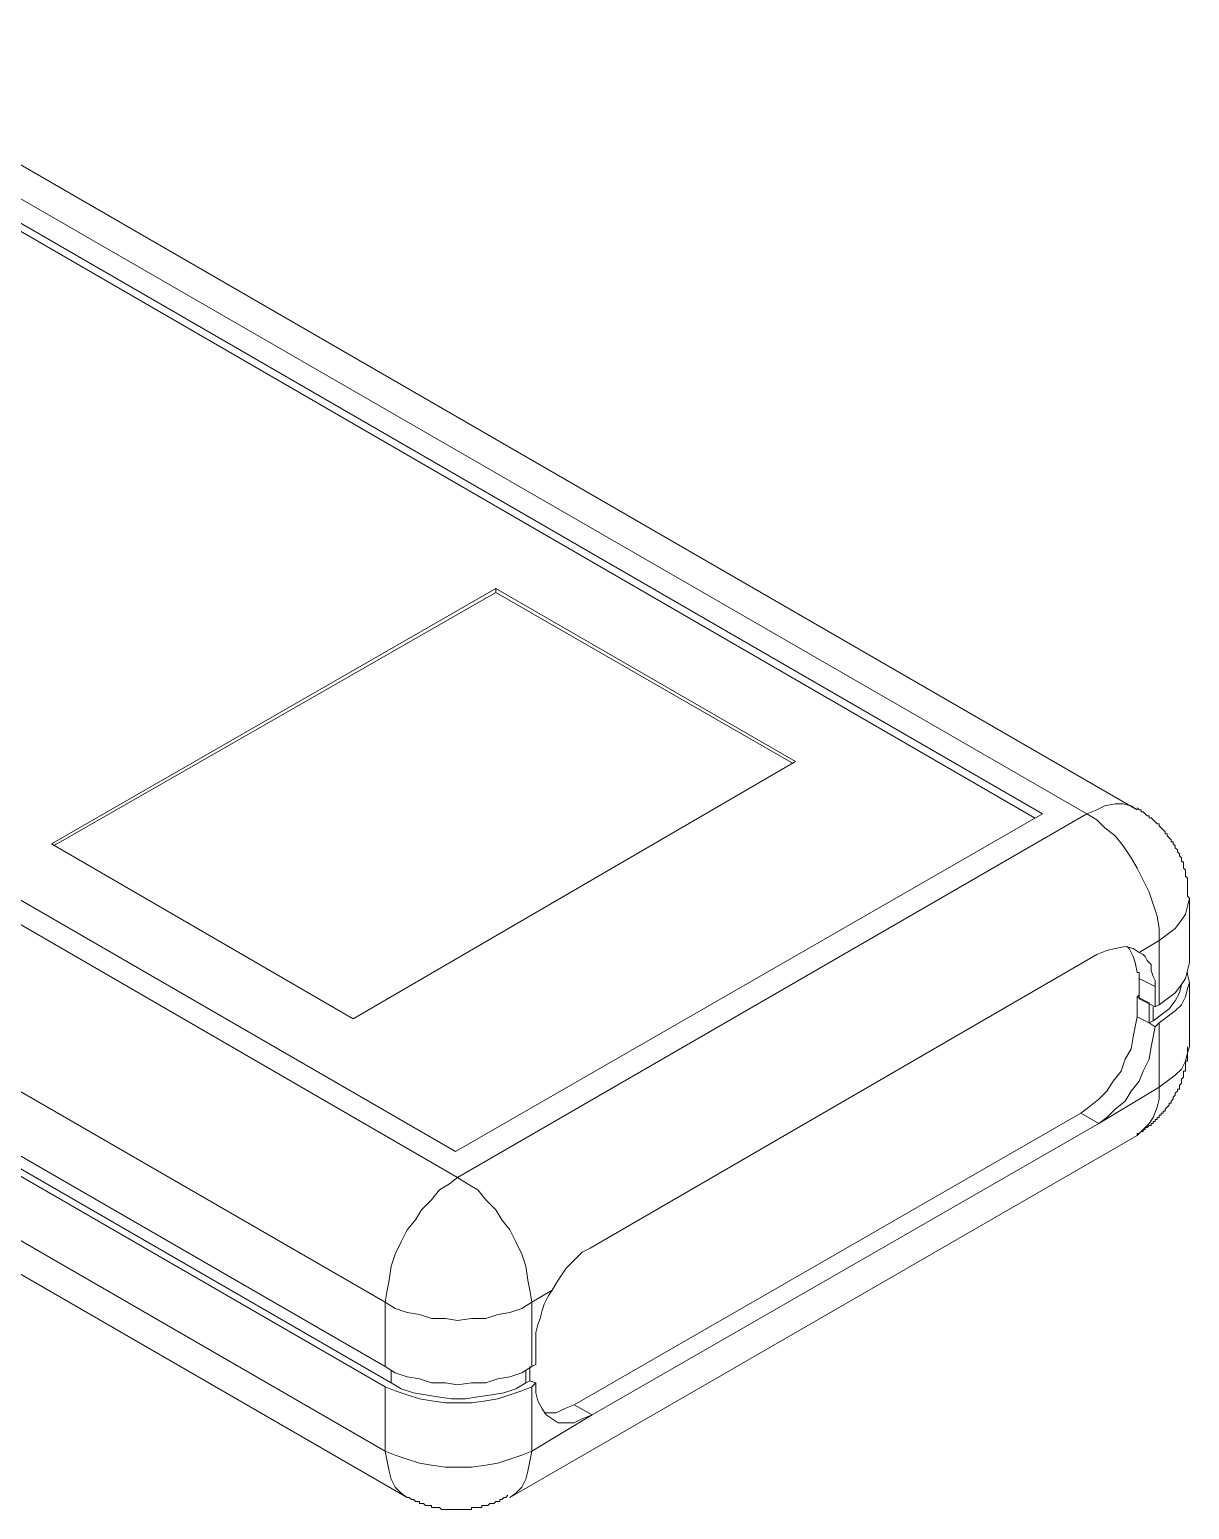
# Model space of a CAD drawing. Header units: millimetres. Extents: x -115 to 130, y -79 to 93.
# Drawn here: x -72 to -23.1, y -79.5 to -17.2 of the extents above; entities that cross this region are included whole.
import ezdxf

# ---------------------------------------------------------------- set-up
doc = ezdxf.new("R2010")
doc.units = ezdxf.units.MM
doc.header["$MEASUREMENT"] = 0
doc.layers.add('layer 1', color=7, linetype='Continuous')

msp = doc.modelspace()

# ---------------------------------------------------------------- linework, layer by layer
at = {"layer": 'layer 1', "lineweight": 18}
for points in [[(-27.4461, -50.1721), (-27.4461, -50.1721), (-84.4268, -17.3214), (-84.4268, -17.3214)], [(-25.3295, -50.0027), (-25.3295, -50.0027), (-82.2255, -17.1521), (-82.2255, -17.1521)], [(-29.3088, -50.1721), (-29.3088, -50.1721), (-84.2575, -18.4221), (-84.2575, -18.4221)], [(-29.6475, -50.3414), (-29.6475, -50.3414), (-84.2575, -18.7607), (-84.2575, -18.7607)], [(-110.8428, -32.5614), (-110.8428, -32.5614), (-53.9468, -65.4967), (-53.9468, -65.4967)], [(-108.9801, -32.6461), (-108.9801, -32.6461), (-54.0315, -64.3961), (-54.0315, -64.3961)], [(-56.9948, -70.7461), (-56.9948, -70.7461), (-113.8908, -37.8954), (-113.8908, -37.8954)], [(-113.8908, -40.6047), (-113.8908, -40.6047), (-56.9948, -73.4554), (-56.9948, -73.4554)], [(-52.3381, -40.6894), (-52.3381, -40.6894), (-71.0495, -51.4421), (-71.0495, -51.4421)], [(-52.3381, -40.8587), (-52.3381, -40.8587), (-70.9648, -51.5267), (-70.9648, -51.5267)], [(-39.7228, -47.9707), (-39.7228, -47.9707), (-52.3381, -40.6894), (-52.3381, -40.6894)], [(-52.3381, -40.8587), (-52.3381, -40.8587), (-52.3381, -40.6894), (-52.3381, -40.6894)], [(-39.8075, -48.0554), (-39.8075, -48.0554), (-52.3381, -40.8587), (-52.3381, -40.8587)], [(-113.8908, -41.4514), (-113.8908, -41.4514), (-56.9948, -74.3021), (-56.9948, -74.3021)], [(-113.6368, -41.2821), (-113.6368, -41.2821), (-56.7408, -74.1327), (-56.7408, -74.1327)], [(-113.8908, -44.1607), (-113.8908, -44.1607), (-56.9948, -77.0114), (-56.9948, -77.0114)], [(-112.9595, -46.1081), (-112.9595, -46.1081), (-56.0635, -78.9587), (-56.0635, -78.9587)], [(-58.3495, -58.8081), (-58.3495, -58.8081), (-39.7228, -47.9707), (-39.7228, -47.9707)], [(-54.0315, -64.3961), (-54.0315, -64.3961), (-29.3088, -50.1721), (-29.3088, -50.1721)], [(-53.9468, -65.4967), (-53.9468, -65.4967), (-27.4461, -50.1721), (-27.4461, -50.1721)], [(-71.0495, -51.4421), (-71.0495, -51.4421), (-58.3495, -58.8081), (-58.3495, -58.8081)], [(-23.1281, -56.4374), (-23.1281, -56.4374), (-23.1281, -53.7281), (-23.1281, -53.7281)], [(-24.3981, -55.5061), (-24.3981, -55.5061), (-25.2448, -56.0141), (-25.2448, -56.0141)], [(-24.3981, -55.5061), (-24.3981, -55.5061), (-24.3981, -58.2154), (-24.3981, -58.2154)], [(-27.0228, -56.0987), (-27.0228, -56.0987), (-48.3588, -68.4601), (-48.3588, -68.4601)], [(-25.2448, -56.8607), (-25.2448, -56.8607), (-25.3295, -56.8607), (-25.3295, -56.8607)], [(-25.2448, -57.1147), (-25.2448, -57.1147), (-25.2448, -56.8607), (-25.2448, -56.8607)], [(-24.5675, -57.4534), (-24.5675, -57.4534), (-25.2448, -57.1147), (-25.2448, -57.1147)], [(-25.2448, -57.9614), (-25.2448, -57.9614), (-25.2448, -57.1147), (-25.2448, -57.1147)], [(-23.1281, -59.9934), (-23.1281, -59.9934), (-23.1281, -57.2841), (-23.1281, -57.2841)], [(-25.3295, -57.8767), (-25.3295, -57.8767), (-25.2448, -57.7921), (-25.2448, -57.7921)], [(-25.3295, -57.8767), (-25.3295, -57.8767), (-24.8215, -58.1307), (-24.8215, -58.1307)], [(-25.3295, -57.8767), (-25.3295, -57.8767), (-25.3295, -58.7234), (-25.3295, -58.7234)], [(-24.5675, -57.4534), (-24.5675, -57.4534), (-24.5675, -58.3001), (-24.5675, -58.3001)], [(-25.2448, -57.9614), (-25.2448, -57.9614), (-24.5675, -58.3001), (-24.5675, -58.3001)], [(-24.8215, -58.1307), (-24.8215, -58.1307), (-24.8215, -58.9774), (-24.8215, -58.9774)], [(-24.6521, -58.8927), (-24.6521, -58.8927), (-24.6521, -58.3001), (-24.6521, -58.3001)], [(-24.5675, -58.3001), (-24.5675, -58.3001), (-24.3981, -58.2154), (-24.3981, -58.2154)], [(-25.3295, -58.7234), (-25.3295, -58.7234), (-24.8215, -58.9774), (-24.8215, -58.9774)], [(-24.8215, -58.9774), (-24.8215, -58.9774), (-24.6521, -58.8927), (-24.6521, -58.8927)], [(-24.8215, -58.9774), (-24.8215, -58.9774), (-24.5675, -59.1467), (-24.5675, -59.1467)], [(-24.5675, -59.1467), (-24.5675, -59.1467), (-24.3981, -58.9774), (-24.3981, -58.9774)], [(-24.3981, -61.6867), (-24.3981, -61.6867), (-24.3981, -58.9774), (-24.3981, -58.9774)], [(-26.9381, -63.2107), (-26.9381, -63.2107), (-24.3981, -61.6867), (-24.3981, -61.6867)], [(-27.7001, -62.7874), (-27.7001, -62.7874), (-49.0361, -75.0641), (-49.0361, -75.0641)], [(-26.9381, -63.2107), (-26.9381, -63.2107), (-27.7001, -62.7874), (-27.7001, -62.7874)], [(-48.2741, -75.4874), (-48.2741, -75.4874), (-26.9381, -63.2107), (-26.9381, -63.2107)], [(-51.7455, -78.9587), (-51.7455, -78.9587), (-25.3295, -63.7187), (-25.3295, -63.7187)], [(-49.9674, -70.2381), (-49.9674, -70.2381), (-50.8141, -70.7461), (-50.8141, -70.7461)], [(-56.9948, -70.7461), (-56.9948, -70.7461), (-56.9948, -73.4554), (-56.9948, -73.4554)], [(-50.8141, -70.7461), (-50.8141, -70.7461), (-50.8141, -73.4554), (-50.8141, -73.4554)], [(-50.6448, -73.3707), (-50.6448, -73.3707), (-50.6448, -72.5241), (-50.6448, -72.5241)], [(-50.8988, -74.0481), (-50.8988, -74.0481), (-50.8988, -73.4554), (-50.8988, -73.4554)], [(-50.8141, -73.4554), (-50.8141, -73.4554), (-50.6448, -73.3707), (-50.6448, -73.3707)], [(-56.7408, -74.1327), (-56.7408, -74.1327), (-56.7408, -73.6247), (-56.7408, -73.6247)], [(-51.0681, -74.1327), (-51.0681, -74.1327), (-51.0681, -73.6247), (-51.0681, -73.6247)], [(-51.0681, -74.1327), (-51.0681, -74.1327), (-50.8988, -74.0481), (-50.8988, -74.0481)], [(-50.6448, -74.1327), (-50.6448, -74.1327), (-50.8988, -74.0481), (-50.8988, -74.0481)], [(-50.8141, -74.3021), (-50.8141, -74.3021), (-50.6448, -74.1327), (-50.6448, -74.1327)], [(-56.9948, -77.0114), (-56.9948, -77.0114), (-56.9948, -74.3021), (-56.9948, -74.3021)], [(-50.8141, -77.0114), (-50.8141, -77.0114), (-50.8141, -74.3021), (-50.8141, -74.3021)], [(-49.0361, -75.0641), (-49.0361, -75.0641), (-48.2741, -75.4874), (-48.2741, -75.4874)], [(-50.8141, -77.0114), (-50.8141, -77.0114), (-48.2741, -75.4874), (-48.2741, -75.4874)]]:
    msp.add_open_spline(points, degree=3, dxfattribs=at)
for points, knots in [([(-25.3295, -50.0027), (-25.3295, -50.0027), (-25.5835, -49.8334), (-25.5835, -49.8334), (-25.5835, -49.8334), (-25.5835, -49.8334), (-25.9221, -49.7487), (-25.9221, -49.7487), (-25.9221, -49.7487), (-25.9221, -49.7487), (-26.2608, -49.7487), (-26.2608, -49.7487), (-26.2608, -49.7487), (-26.2608, -49.7487), (-26.6841, -49.8334), (-26.6841, -49.8334), (-26.6841, -49.8334), (-26.6841, -49.8334), (-27.0228, -50.0027), (-27.0228, -50.0027), (-27.0228, -50.0027), (-27.0228, -50.0027), (-27.4461, -50.1721), (-27.4461, -50.1721)], [0, 0, 0, 0, 0.1428571, 0.1428571, 0.1428571, 0.1428571, 0.2857143, 0.2857143, 0.2857143, 0.2857143, 0.4285714, 0.4285714, 0.4285714, 0.4285714, 0.5714286, 0.5714286, 0.5714286, 0.5714286, 0.7142857, 0.7142857, 0.7142857, 0.7142857, 1, 1, 1, 1]), ([(-24.3981, -55.5061), (-24.3981, -55.5061), (-24.3981, -54.9981), (-24.3981, -54.9981), (-24.3981, -54.9981), (-24.3981, -54.9981), (-24.4828, -54.4901), (-24.4828, -54.4901), (-24.4828, -54.4901), (-24.4828, -54.4901), (-24.6521, -53.9821), (-24.6521, -53.9821), (-24.6521, -53.9821), (-24.6521, -53.9821), (-24.8215, -53.4741), (-24.8215, -53.4741), (-24.8215, -53.4741), (-24.8215, -53.4741), (-25.0755, -52.9661), (-25.0755, -52.9661), (-25.0755, -52.9661), (-25.0755, -52.9661), (-25.3295, -52.4581), (-25.3295, -52.4581), (-25.3295, -52.4581), (-25.3295, -52.4581), (-25.5835, -52.0347), (-25.5835, -52.0347), (-25.5835, -52.0347), (-25.5835, -52.0347), (-25.9221, -51.5267), (-25.9221, -51.5267), (-25.9221, -51.5267), (-25.9221, -51.5267), (-26.2608, -51.1034), (-26.2608, -51.1034), (-26.2608, -51.1034), (-26.2608, -51.1034), (-26.6841, -50.7647), (-26.6841, -50.7647), (-26.6841, -50.7647), (-26.6841, -50.7647), (-27.0228, -50.4261), (-27.0228, -50.4261), (-27.0228, -50.4261), (-27.0228, -50.4261), (-27.4461, -50.1721), (-27.4461, -50.1721)], [0, 0, 0, 0, 0.0769231, 0.0769231, 0.0769231, 0.0769231, 0.1538462, 0.1538462, 0.1538462, 0.1538462, 0.2307692, 0.2307692, 0.2307692, 0.2307692, 0.3076923, 0.3076923, 0.3076923, 0.3076923, 0.3846154, 0.3846154, 0.3846154, 0.3846154, 0.4615385, 0.4615385, 0.4615385, 0.4615385, 0.5384615, 0.5384615, 0.5384615, 0.5384615, 0.6153846, 0.6153846, 0.6153846, 0.6153846, 0.6923077, 0.6923077, 0.6923077, 0.6923077, 0.7692308, 0.7692308, 0.7692308, 0.7692308, 0.8461538, 0.8461538, 0.8461538, 0.8461538, 1, 1, 1, 1]), ([(-23.1281, -53.7281), (-23.1281, -53.7281), (-23.2128, -53.6434), (-23.2128, -53.6434), (-23.2128, -53.6434), (-23.2128, -53.6434), (-23.2128, -52.8814), (-23.2128, -52.8814), (-23.2128, -52.8814), (-23.2128, -52.8814), (-23.2975, -52.7967), (-23.2975, -52.7967), (-23.2975, -52.7967), (-23.2975, -52.7967), (-23.2975, -52.5427), (-23.2975, -52.5427), (-23.2975, -52.5427), (-23.2975, -52.5427), (-23.3821, -52.4581), (-23.3821, -52.4581), (-23.3821, -52.4581), (-23.3821, -52.4581), (-23.3821, -52.2041), (-23.3821, -52.2041), (-23.3821, -52.2041), (-23.3821, -52.2041), (-23.4668, -52.2041), (-23.4668, -52.2041), (-23.4668, -52.2041), (-23.4668, -52.2041), (-23.4668, -52.0347), (-23.4668, -52.0347), (-23.4668, -52.0347), (-23.4668, -52.0347), (-23.5515, -51.9501), (-23.5515, -51.9501), (-23.5515, -51.9501), (-23.5515, -51.9501), (-23.5515, -51.8654), (-23.5515, -51.8654), (-23.5515, -51.8654), (-23.5515, -51.8654), (-23.6361, -51.7807), (-23.6361, -51.7807), (-23.6361, -51.7807), (-23.6361, -51.7807), (-23.6361, -51.6961), (-23.6361, -51.6961), (-23.6361, -51.6961), (-23.6361, -51.6961), (-23.7208, -51.6114), (-23.7208, -51.6114), (-23.7208, -51.6114), (-23.7208, -51.6114), (-23.7208, -51.5267), (-23.7208, -51.5267), (-23.7208, -51.5267), (-23.7208, -51.5267), (-23.8055, -51.4421), (-23.8055, -51.4421), (-23.8055, -51.4421), (-23.8055, -51.4421), (-23.8055, -51.3574), (-23.8055, -51.3574), (-23.8055, -51.3574), (-23.8055, -51.3574), (-23.8901, -51.3574), (-23.8901, -51.3574), (-23.8901, -51.3574), (-23.8901, -51.3574), (-23.8901, -51.2727), (-23.8901, -51.2727), (-23.8901, -51.2727), (-23.8901, -51.2727), (-23.9748, -51.1881), (-23.9748, -51.1881), (-23.9748, -51.1881), (-23.9748, -51.1881), (-24.0595, -51.1034), (-24.0595, -51.1034), (-24.0595, -51.1034), (-24.0595, -51.1034), (-24.0595, -51.0187), (-24.0595, -51.0187), (-24.0595, -51.0187), (-24.0595, -51.0187), (-24.1441, -51.0187), (-24.1441, -51.0187), (-24.1441, -51.0187), (-24.1441, -51.0187), (-24.1441, -50.9341), (-24.1441, -50.9341), (-24.1441, -50.9341), (-24.1441, -50.9341), (-24.2288, -50.8494), (-24.2288, -50.8494), (-24.2288, -50.8494), (-24.2288, -50.8494), (-24.3135, -50.7647), (-24.3135, -50.7647), (-24.3135, -50.7647), (-24.3135, -50.7647), (-24.3981, -50.6801), (-24.3981, -50.6801), (-24.3981, -50.6801), (-24.3981, -50.6801), (-24.3981, -50.5954), (-24.3981, -50.5954), (-24.3981, -50.5954), (-24.3981, -50.5954), (-24.4828, -50.5954), (-24.4828, -50.5954), (-24.4828, -50.5954), (-24.4828, -50.5954), (-24.5675, -50.5107), (-24.5675, -50.5107), (-24.5675, -50.5107), (-24.5675, -50.5107), (-24.6521, -50.4261), (-24.6521, -50.4261), (-24.6521, -50.4261), (-24.6521, -50.4261), (-24.7368, -50.3414), (-24.7368, -50.3414), (-24.7368, -50.3414), (-24.7368, -50.3414), (-24.8215, -50.3414), (-24.8215, -50.3414), (-24.8215, -50.3414), (-24.8215, -50.3414), (-24.8215, -50.2567), (-24.8215, -50.2567), (-24.8215, -50.2567), (-24.8215, -50.2567), (-24.9061, -50.2567), (-24.9061, -50.2567), (-24.9061, -50.2567), (-24.9061, -50.2567), (-24.9908, -50.1721), (-24.9908, -50.1721), (-24.9908, -50.1721), (-24.9908, -50.1721), (-25.0755, -50.0874), (-25.0755, -50.0874), (-25.0755, -50.0874), (-25.0755, -50.0874), (-25.1601, -50.0874), (-25.1601, -50.0874), (-25.1601, -50.0874), (-25.1601, -50.0874), (-25.1601, -50.0027), (-25.1601, -50.0027), (-25.1601, -50.0027), (-25.1601, -50.0027), (-25.2448, -50.0027), (-25.2448, -50.0027), (-25.2448, -50.0027), (-25.2448, -50.0027), (-25.3295, -49.9181), (-25.3295, -49.9181)], [0, 0, 0, 0, 0.0243902, 0.0243902, 0.0243902, 0.0243902, 0.0487805, 0.0487805, 0.0487805, 0.0487805, 0.0731707, 0.0731707, 0.0731707, 0.0731707, 0.097561, 0.097561, 0.097561, 0.097561, 0.1219512, 0.1219512, 0.1219512, 0.1219512, 0.1463415, 0.1463415, 0.1463415, 0.1463415, 0.1707317, 0.1707317, 0.1707317, 0.1707317, 0.195122, 0.195122, 0.195122, 0.195122, 0.2195122, 0.2195122, 0.2195122, 0.2195122, 0.2439024, 0.2439024, 0.2439024, 0.2439024, 0.2682927, 0.2682927, 0.2682927, 0.2682927, 0.2926829, 0.2926829, 0.2926829, 0.2926829, 0.3170732, 0.3170732, 0.3170732, 0.3170732, 0.3414634, 0.3414634, 0.3414634, 0.3414634, 0.3658537, 0.3658537, 0.3658537, 0.3658537, 0.3902439, 0.3902439, 0.3902439, 0.3902439, 0.4146341, 0.4146341, 0.4146341, 0.4146341, 0.4390244, 0.4390244, 0.4390244, 0.4390244, 0.4634146, 0.4634146, 0.4634146, 0.4634146, 0.4878049, 0.4878049, 0.4878049, 0.4878049, 0.5121951, 0.5121951, 0.5121951, 0.5121951, 0.5365854, 0.5365854, 0.5365854, 0.5365854, 0.5609756, 0.5609756, 0.5609756, 0.5609756, 0.5853659, 0.5853659, 0.5853659, 0.5853659, 0.6097561, 0.6097561, 0.6097561, 0.6097561, 0.6341463, 0.6341463, 0.6341463, 0.6341463, 0.6585366, 0.6585366, 0.6585366, 0.6585366, 0.6829268, 0.6829268, 0.6829268, 0.6829268, 0.7073171, 0.7073171, 0.7073171, 0.7073171, 0.7317073, 0.7317073, 0.7317073, 0.7317073, 0.7560976, 0.7560976, 0.7560976, 0.7560976, 0.7804878, 0.7804878, 0.7804878, 0.7804878, 0.804878, 0.804878, 0.804878, 0.804878, 0.8292683, 0.8292683, 0.8292683, 0.8292683, 0.8536585, 0.8536585, 0.8536585, 0.8536585, 0.8780488, 0.8780488, 0.8780488, 0.8780488, 0.902439, 0.902439, 0.902439, 0.902439, 0.9268293, 0.9268293, 0.9268293, 0.9268293, 0.9512195, 0.9512195, 0.9512195, 0.9512195, 1, 1, 1, 1]), ([(-23.1281, -53.7281), (-23.1281, -53.7281), (-23.2128, -54.0667), (-23.2128, -54.0667), (-23.2128, -54.0667), (-23.2128, -54.0667), (-23.2975, -54.4054), (-23.2975, -54.4054), (-23.2975, -54.4054), (-23.2975, -54.4054), (-23.4668, -54.6594), (-23.4668, -54.6594), (-23.4668, -54.6594), (-23.4668, -54.6594), (-23.7208, -54.9981), (-23.7208, -54.9981), (-23.7208, -54.9981), (-23.7208, -54.9981), (-24.0595, -55.2521), (-24.0595, -55.2521), (-24.0595, -55.2521), (-24.0595, -55.2521), (-24.3981, -55.5061), (-24.3981, -55.5061)], [0, 0, 0, 0, 0.1428571, 0.1428571, 0.1428571, 0.1428571, 0.2857143, 0.2857143, 0.2857143, 0.2857143, 0.4285714, 0.4285714, 0.4285714, 0.4285714, 0.5714286, 0.5714286, 0.5714286, 0.5714286, 0.7142857, 0.7142857, 0.7142857, 0.7142857, 1, 1, 1, 1]), ([(-27.0228, -56.0987), (-27.0228, -56.0987), (-26.5995, -55.9294), (-26.5995, -55.9294), (-26.5995, -55.9294), (-26.5995, -55.9294), (-26.2608, -55.8447), (-26.2608, -55.8447), (-26.2608, -55.8447), (-26.2608, -55.8447), (-25.8375, -55.7601), (-25.8375, -55.7601), (-25.8375, -55.7601), (-25.8375, -55.7601), (-25.4988, -55.8447), (-25.4988, -55.8447), (-25.4988, -55.8447), (-25.4988, -55.8447), (-25.2448, -56.0141), (-25.2448, -56.0141)], [0, 0, 0, 0, 0.1666667, 0.1666667, 0.1666667, 0.1666667, 0.3333333, 0.3333333, 0.3333333, 0.3333333, 0.5, 0.5, 0.5, 0.5, 0.6666667, 0.6666667, 0.6666667, 0.6666667, 1, 1, 1, 1]), ([(-25.3295, -56.8607), (-25.3295, -56.8607), (-25.4141, -56.4374), (-25.4141, -56.4374), (-25.4141, -56.4374), (-25.4141, -56.4374), (-25.4988, -56.1834), (-25.4988, -56.1834), (-25.4988, -56.1834), (-25.4988, -56.1834), (-25.6681, -55.8447), (-25.6681, -55.8447), (-25.6681, -55.8447), (-25.6681, -55.8447), (-25.7528, -55.7601), (-25.7528, -55.7601)], [0, 0, 0, 0, 0.2, 0.2, 0.2, 0.2, 0.4, 0.4, 0.4, 0.4, 0.6, 0.6, 0.6, 0.6, 1, 1, 1, 1]), ([(-25.2448, -56.0141), (-25.2448, -56.0141), (-25.0755, -56.0987), (-25.0755, -56.0987), (-25.0755, -56.0987), (-25.0755, -56.0987), (-24.9908, -56.1834), (-24.9908, -56.1834), (-24.9908, -56.1834), (-24.9908, -56.1834), (-24.9061, -56.3527), (-24.9061, -56.3527), (-24.9061, -56.3527), (-24.9061, -56.3527), (-24.7368, -56.5221), (-24.7368, -56.5221), (-24.7368, -56.5221), (-24.7368, -56.5221), (-24.7368, -56.7761), (-24.7368, -56.7761), (-24.7368, -56.7761), (-24.7368, -56.7761), (-24.6521, -57.0301), (-24.6521, -57.0301), (-24.6521, -57.0301), (-24.6521, -57.0301), (-24.5675, -57.1994), (-24.5675, -57.1994), (-24.5675, -57.1994), (-24.5675, -57.1994), (-24.5675, -57.4534), (-24.5675, -57.4534)], [0, 0, 0, 0, 0.1111111, 0.1111111, 0.1111111, 0.1111111, 0.2222222, 0.2222222, 0.2222222, 0.2222222, 0.3333333, 0.3333333, 0.3333333, 0.3333333, 0.4444444, 0.4444444, 0.4444444, 0.4444444, 0.5555556, 0.5555556, 0.5555556, 0.5555556, 0.6666667, 0.6666667, 0.6666667, 0.6666667, 0.7777778, 0.7777778, 0.7777778, 0.7777778, 1, 1, 1, 1]), ([(-24.3981, -58.2154), (-24.3981, -58.2154), (-24.0595, -57.9614), (-24.0595, -57.9614), (-24.0595, -57.9614), (-24.0595, -57.9614), (-23.7208, -57.7074), (-23.7208, -57.7074), (-23.7208, -57.7074), (-23.7208, -57.7074), (-23.4668, -57.3687), (-23.4668, -57.3687), (-23.4668, -57.3687), (-23.4668, -57.3687), (-23.2975, -57.1147), (-23.2975, -57.1147), (-23.2975, -57.1147), (-23.2975, -57.1147), (-23.2128, -56.7761), (-23.2128, -56.7761), (-23.2128, -56.7761), (-23.2128, -56.7761), (-23.1281, -56.4374), (-23.1281, -56.4374)], [0, 0, 0, 0, 0.1428571, 0.1428571, 0.1428571, 0.1428571, 0.2857143, 0.2857143, 0.2857143, 0.2857143, 0.4285714, 0.4285714, 0.4285714, 0.4285714, 0.5714286, 0.5714286, 0.5714286, 0.5714286, 0.7142857, 0.7142857, 0.7142857, 0.7142857, 1, 1, 1, 1]), ([(-24.3981, -58.9774), (-24.3981, -58.9774), (-24.0595, -58.7234), (-24.0595, -58.7234), (-24.0595, -58.7234), (-24.0595, -58.7234), (-23.7208, -58.4694), (-23.7208, -58.4694), (-23.7208, -58.4694), (-23.7208, -58.4694), (-23.4668, -58.2154), (-23.4668, -58.2154), (-23.4668, -58.2154), (-23.4668, -58.2154), (-23.2975, -57.8767), (-23.2975, -57.8767), (-23.2975, -57.8767), (-23.2975, -57.8767), (-23.2128, -57.5381), (-23.2128, -57.5381), (-23.2128, -57.5381), (-23.2128, -57.5381), (-23.1281, -57.2841), (-23.1281, -57.2841), (-23.1281, -57.2841), (-23.1281, -57.2841), (-23.2128, -56.9454), (-23.2128, -56.9454), (-23.2128, -56.9454), (-23.2128, -56.9454), (-23.2128, -56.8607), (-23.2128, -56.8607)], [0, 0, 0, 0, 0.1111111, 0.1111111, 0.1111111, 0.1111111, 0.2222222, 0.2222222, 0.2222222, 0.2222222, 0.3333333, 0.3333333, 0.3333333, 0.3333333, 0.4444444, 0.4444444, 0.4444444, 0.4444444, 0.5555556, 0.5555556, 0.5555556, 0.5555556, 0.6666667, 0.6666667, 0.6666667, 0.6666667, 0.7777778, 0.7777778, 0.7777778, 0.7777778, 1, 1, 1, 1]), ([(-24.6521, -58.8927), (-24.6521, -58.8927), (-24.3135, -58.6387), (-24.3135, -58.6387), (-24.3135, -58.6387), (-24.3135, -58.6387), (-23.9748, -58.3847), (-23.9748, -58.3847), (-23.9748, -58.3847), (-23.9748, -58.3847), (-23.7208, -58.0461), (-23.7208, -58.0461), (-23.7208, -58.0461), (-23.7208, -58.0461), (-23.5515, -57.7074), (-23.5515, -57.7074), (-23.5515, -57.7074), (-23.5515, -57.7074), (-23.4668, -57.3687), (-23.4668, -57.3687)], [0, 0, 0, 0, 0.1666667, 0.1666667, 0.1666667, 0.1666667, 0.3333333, 0.3333333, 0.3333333, 0.3333333, 0.5, 0.5, 0.5, 0.5, 0.6666667, 0.6666667, 0.6666667, 0.6666667, 1, 1, 1, 1]), ([(-27.7001, -62.7874), (-27.7001, -62.7874), (-27.3615, -62.5334), (-27.3615, -62.5334), (-27.3615, -62.5334), (-27.3615, -62.5334), (-26.9381, -62.1947), (-26.9381, -62.1947), (-26.9381, -62.1947), (-26.9381, -62.1947), (-26.5995, -61.8561), (-26.5995, -61.8561), (-26.5995, -61.8561), (-26.5995, -61.8561), (-26.3455, -61.4327), (-26.3455, -61.4327), (-26.3455, -61.4327), (-26.3455, -61.4327), (-26.0068, -61.0094), (-26.0068, -61.0094), (-26.0068, -61.0094), (-26.0068, -61.0094), (-25.8375, -60.5014), (-25.8375, -60.5014), (-25.8375, -60.5014), (-25.8375, -60.5014), (-25.5835, -60.0781), (-25.5835, -60.0781), (-25.5835, -60.0781), (-25.5835, -60.0781), (-25.4988, -59.5701), (-25.4988, -59.5701), (-25.4988, -59.5701), (-25.4988, -59.5701), (-25.4141, -59.1467), (-25.4141, -59.1467), (-25.4141, -59.1467), (-25.4141, -59.1467), (-25.3295, -58.7234), (-25.3295, -58.7234)], [0, 0, 0, 0, 0.0909091, 0.0909091, 0.0909091, 0.0909091, 0.1818182, 0.1818182, 0.1818182, 0.1818182, 0.2727273, 0.2727273, 0.2727273, 0.2727273, 0.3636364, 0.3636364, 0.3636364, 0.3636364, 0.4545455, 0.4545455, 0.4545455, 0.4545455, 0.5454545, 0.5454545, 0.5454545, 0.5454545, 0.6363636, 0.6363636, 0.6363636, 0.6363636, 0.7272727, 0.7272727, 0.7272727, 0.7272727, 0.8181818, 0.8181818, 0.8181818, 0.8181818, 1, 1, 1, 1]), ([(-24.5675, -59.1467), (-24.5675, -59.1467), (-24.6521, -59.5701), (-24.6521, -59.5701), (-24.6521, -59.5701), (-24.6521, -59.5701), (-24.7368, -59.9934), (-24.7368, -59.9934), (-24.7368, -59.9934), (-24.7368, -59.9934), (-24.8215, -60.5014), (-24.8215, -60.5014), (-24.8215, -60.5014), (-24.8215, -60.5014), (-25.0755, -61.0094), (-25.0755, -61.0094), (-25.0755, -61.0094), (-25.0755, -61.0094), (-25.2448, -61.4327), (-25.2448, -61.4327), (-25.2448, -61.4327), (-25.2448, -61.4327), (-25.5835, -61.8561), (-25.5835, -61.8561), (-25.5835, -61.8561), (-25.5835, -61.8561), (-25.8375, -62.2794), (-25.8375, -62.2794), (-25.8375, -62.2794), (-25.8375, -62.2794), (-26.2608, -62.6181), (-26.2608, -62.6181), (-26.2608, -62.6181), (-26.2608, -62.6181), (-26.5995, -62.9567), (-26.5995, -62.9567), (-26.5995, -62.9567), (-26.5995, -62.9567), (-26.9381, -63.2107), (-26.9381, -63.2107)], [0, 0, 0, 0, 0.0909091, 0.0909091, 0.0909091, 0.0909091, 0.1818182, 0.1818182, 0.1818182, 0.1818182, 0.2727273, 0.2727273, 0.2727273, 0.2727273, 0.3636364, 0.3636364, 0.3636364, 0.3636364, 0.4545455, 0.4545455, 0.4545455, 0.4545455, 0.5454545, 0.5454545, 0.5454545, 0.5454545, 0.6363636, 0.6363636, 0.6363636, 0.6363636, 0.7272727, 0.7272727, 0.7272727, 0.7272727, 0.8181818, 0.8181818, 0.8181818, 0.8181818, 1, 1, 1, 1]), ([(-25.3295, -63.7187), (-25.3295, -63.7187), (-25.3295, -63.6341), (-25.3295, -63.6341), (-25.3295, -63.6341), (-25.3295, -63.6341), (-25.2448, -63.6341), (-25.2448, -63.6341), (-25.2448, -63.6341), (-25.2448, -63.6341), (-25.1601, -63.5494), (-25.1601, -63.5494), (-25.1601, -63.5494), (-25.1601, -63.5494), (-25.0755, -63.5494), (-25.0755, -63.5494), (-25.0755, -63.5494), (-25.0755, -63.5494), (-25.0755, -63.4647), (-25.0755, -63.4647), (-25.0755, -63.4647), (-25.0755, -63.4647), (-24.9908, -63.4647), (-24.9908, -63.4647), (-24.9908, -63.4647), (-24.9908, -63.4647), (-24.9908, -63.3801), (-24.9908, -63.3801), (-24.9908, -63.3801), (-24.9908, -63.3801), (-24.9061, -63.3801), (-24.9061, -63.3801), (-24.9061, -63.3801), (-24.9061, -63.3801), (-24.8215, -63.2954), (-24.8215, -63.2954), (-24.8215, -63.2954), (-24.8215, -63.2954), (-24.7368, -63.2954), (-24.7368, -63.2954), (-24.7368, -63.2954), (-24.7368, -63.2954), (-24.7368, -63.2107), (-24.7368, -63.2107), (-24.7368, -63.2107), (-24.7368, -63.2107), (-24.6521, -63.2107), (-24.6521, -63.2107), (-24.6521, -63.2107), (-24.6521, -63.2107), (-24.6521, -63.1261), (-24.6521, -63.1261), (-24.6521, -63.1261), (-24.6521, -63.1261), (-24.5675, -63.1261), (-24.5675, -63.1261), (-24.5675, -63.1261), (-24.5675, -63.1261), (-24.5675, -63.0414), (-24.5675, -63.0414), (-24.5675, -63.0414), (-24.5675, -63.0414), (-24.4828, -63.0414), (-24.4828, -63.0414), (-24.4828, -63.0414), (-24.4828, -63.0414), (-24.4828, -62.9567), (-24.4828, -62.9567), (-24.4828, -62.9567), (-24.4828, -62.9567), (-24.3981, -62.9567), (-24.3981, -62.9567), (-24.3981, -62.9567), (-24.3981, -62.9567), (-24.3981, -62.8721), (-24.3981, -62.8721), (-24.3981, -62.8721), (-24.3981, -62.8721), (-24.3135, -62.8721), (-24.3135, -62.8721), (-24.3135, -62.8721), (-24.3135, -62.8721), (-24.3135, -62.7874), (-24.3135, -62.7874), (-24.3135, -62.7874), (-24.3135, -62.7874), (-24.2288, -62.7874), (-24.2288, -62.7874), (-24.2288, -62.7874), (-24.2288, -62.7874), (-24.2288, -62.7027), (-24.2288, -62.7027), (-24.2288, -62.7027), (-24.2288, -62.7027), (-24.1441, -62.7027), (-24.1441, -62.7027), (-24.1441, -62.7027), (-24.1441, -62.7027), (-24.1441, -62.6181), (-24.1441, -62.6181), (-24.1441, -62.6181), (-24.1441, -62.6181), (-24.0595, -62.5334), (-24.0595, -62.5334), (-24.0595, -62.5334), (-24.0595, -62.5334), (-23.9748, -62.4487), (-23.9748, -62.4487), (-23.9748, -62.4487), (-23.9748, -62.4487), (-23.9748, -62.3641), (-23.9748, -62.3641), (-23.9748, -62.3641), (-23.9748, -62.3641), (-23.8901, -62.3641), (-23.8901, -62.3641), (-23.8901, -62.3641), (-23.8901, -62.3641), (-23.8901, -62.2794), (-23.8901, -62.2794), (-23.8901, -62.2794), (-23.8901, -62.2794), (-23.8055, -62.1947), (-23.8055, -62.1947), (-23.8055, -62.1947), (-23.8055, -62.1947), (-23.8055, -62.1101), (-23.8055, -62.1101), (-23.8055, -62.1101), (-23.8055, -62.1101), (-23.7208, -62.0254), (-23.7208, -62.0254), (-23.7208, -62.0254), (-23.7208, -62.0254), (-23.7208, -61.9407), (-23.7208, -61.9407), (-23.7208, -61.9407), (-23.7208, -61.9407), (-23.6361, -61.8561), (-23.6361, -61.8561), (-23.6361, -61.8561), (-23.6361, -61.8561), (-23.6361, -61.7714), (-23.6361, -61.7714), (-23.6361, -61.7714), (-23.6361, -61.7714), (-23.5515, -61.7714), (-23.5515, -61.7714), (-23.5515, -61.7714), (-23.5515, -61.7714), (-23.5515, -61.6021), (-23.5515, -61.6021), (-23.5515, -61.6021), (-23.5515, -61.6021), (-23.4668, -61.5174), (-23.4668, -61.5174), (-23.4668, -61.5174), (-23.4668, -61.5174), (-23.4668, -61.3481), (-23.4668, -61.3481), (-23.4668, -61.3481), (-23.4668, -61.3481), (-23.3821, -61.2634), (-23.3821, -61.2634), (-23.3821, -61.2634), (-23.3821, -61.2634), (-23.3821, -61.0094), (-23.3821, -61.0094), (-23.3821, -61.0094), (-23.3821, -61.0094), (-23.2975, -61.0094), (-23.2975, -61.0094), (-23.2975, -61.0094), (-23.2975, -61.0094), (-23.2975, -60.5861), (-23.2975, -60.5861), (-23.2975, -60.5861), (-23.2975, -60.5861), (-23.2128, -60.5861), (-23.2128, -60.5861), (-23.2128, -60.5861), (-23.2128, -60.5861), (-23.2128, -59.9934), (-23.2128, -59.9934)], [0, 0, 0, 0, 0.0212766, 0.0212766, 0.0212766, 0.0212766, 0.0425532, 0.0425532, 0.0425532, 0.0425532, 0.0638298, 0.0638298, 0.0638298, 0.0638298, 0.0851064, 0.0851064, 0.0851064, 0.0851064, 0.106383, 0.106383, 0.106383, 0.106383, 0.1276596, 0.1276596, 0.1276596, 0.1276596, 0.1489362, 0.1489362, 0.1489362, 0.1489362, 0.1702128, 0.1702128, 0.1702128, 0.1702128, 0.1914894, 0.1914894, 0.1914894, 0.1914894, 0.212766, 0.212766, 0.212766, 0.212766, 0.2340426, 0.2340426, 0.2340426, 0.2340426, 0.2553191, 0.2553191, 0.2553191, 0.2553191, 0.2765957, 0.2765957, 0.2765957, 0.2765957, 0.2978723, 0.2978723, 0.2978723, 0.2978723, 0.3191489, 0.3191489, 0.3191489, 0.3191489, 0.3404255, 0.3404255, 0.3404255, 0.3404255, 0.3617021, 0.3617021, 0.3617021, 0.3617021, 0.3829787, 0.3829787, 0.3829787, 0.3829787, 0.4042553, 0.4042553, 0.4042553, 0.4042553, 0.4255319, 0.4255319, 0.4255319, 0.4255319, 0.4468085, 0.4468085, 0.4468085, 0.4468085, 0.4680851, 0.4680851, 0.4680851, 0.4680851, 0.4893617, 0.4893617, 0.4893617, 0.4893617, 0.5106383, 0.5106383, 0.5106383, 0.5106383, 0.5319149, 0.5319149, 0.5319149, 0.5319149, 0.5531915, 0.5531915, 0.5531915, 0.5531915, 0.5744681, 0.5744681, 0.5744681, 0.5744681, 0.5957447, 0.5957447, 0.5957447, 0.5957447, 0.6170213, 0.6170213, 0.6170213, 0.6170213, 0.6382979, 0.6382979, 0.6382979, 0.6382979, 0.6595745, 0.6595745, 0.6595745, 0.6595745, 0.6808511, 0.6808511, 0.6808511, 0.6808511, 0.7021277, 0.7021277, 0.7021277, 0.7021277, 0.7234043, 0.7234043, 0.7234043, 0.7234043, 0.7446809, 0.7446809, 0.7446809, 0.7446809, 0.7659574, 0.7659574, 0.7659574, 0.7659574, 0.787234, 0.787234, 0.787234, 0.787234, 0.8085106, 0.8085106, 0.8085106, 0.8085106, 0.8297872, 0.8297872, 0.8297872, 0.8297872, 0.8510638, 0.8510638, 0.8510638, 0.8510638, 0.8723404, 0.8723404, 0.8723404, 0.8723404, 0.893617, 0.893617, 0.893617, 0.893617, 0.9148936, 0.9148936, 0.9148936, 0.9148936, 0.9361702, 0.9361702, 0.9361702, 0.9361702, 0.9574468, 0.9574468, 0.9574468, 0.9574468, 1, 1, 1, 1]), ([(-24.3981, -61.6867), (-24.3981, -61.6867), (-24.0595, -61.4327), (-24.0595, -61.4327), (-24.0595, -61.4327), (-24.0595, -61.4327), (-23.7208, -61.1787), (-23.7208, -61.1787), (-23.7208, -61.1787), (-23.7208, -61.1787), (-23.4668, -60.9247), (-23.4668, -60.9247), (-23.4668, -60.9247), (-23.4668, -60.9247), (-23.2975, -60.5861), (-23.2975, -60.5861), (-23.2975, -60.5861), (-23.2975, -60.5861), (-23.2128, -60.2474), (-23.2128, -60.2474), (-23.2128, -60.2474), (-23.2128, -60.2474), (-23.1281, -59.9934), (-23.1281, -59.9934)], [0, 0, 0, 0, 0.1428571, 0.1428571, 0.1428571, 0.1428571, 0.2857143, 0.2857143, 0.2857143, 0.2857143, 0.4285714, 0.4285714, 0.4285714, 0.4285714, 0.5714286, 0.5714286, 0.5714286, 0.5714286, 0.7142857, 0.7142857, 0.7142857, 0.7142857, 1, 1, 1, 1]), ([(-24.3981, -61.6867), (-24.3981, -61.6867), (-24.3981, -62.1947), (-24.3981, -62.1947), (-24.3981, -62.1947), (-24.3981, -62.1947), (-24.4828, -62.5334), (-24.4828, -62.5334), (-24.4828, -62.5334), (-24.4828, -62.5334), (-24.6521, -62.9567), (-24.6521, -62.9567), (-24.6521, -62.9567), (-24.6521, -62.9567), (-24.8215, -63.2107), (-24.8215, -63.2107), (-24.8215, -63.2107), (-24.8215, -63.2107), (-25.0755, -63.4647), (-25.0755, -63.4647), (-25.0755, -63.4647), (-25.0755, -63.4647), (-25.3295, -63.7187), (-25.3295, -63.7187)], [0, 0, 0, 0, 0.1428571, 0.1428571, 0.1428571, 0.1428571, 0.2857143, 0.2857143, 0.2857143, 0.2857143, 0.4285714, 0.4285714, 0.4285714, 0.4285714, 0.5714286, 0.5714286, 0.5714286, 0.5714286, 0.7142857, 0.7142857, 0.7142857, 0.7142857, 1, 1, 1, 1]), ([(-53.9468, -65.4967), (-53.9468, -65.4967), (-54.2855, -65.7507), (-54.2855, -65.7507), (-54.2855, -65.7507), (-54.2855, -65.7507), (-54.7088, -66.0047), (-54.7088, -66.0047), (-54.7088, -66.0047), (-54.7088, -66.0047), (-55.0475, -66.4281), (-55.0475, -66.4281), (-55.0475, -66.4281), (-55.0475, -66.4281), (-55.4708, -66.8514), (-55.4708, -66.8514), (-55.4708, -66.8514), (-55.4708, -66.8514), (-55.7248, -67.2747), (-55.7248, -67.2747), (-55.7248, -67.2747), (-55.7248, -67.2747), (-56.0635, -67.6981), (-56.0635, -67.6981), (-56.0635, -67.6981), (-56.0635, -67.6981), (-56.3174, -68.2061), (-56.3174, -68.2061), (-56.3174, -68.2061), (-56.3174, -68.2061), (-56.5715, -68.7141), (-56.5715, -68.7141), (-56.5715, -68.7141), (-56.5715, -68.7141), (-56.7408, -69.2221), (-56.7408, -69.2221), (-56.7408, -69.2221), (-56.7408, -69.2221), (-56.8254, -69.8147), (-56.8254, -69.8147), (-56.8254, -69.8147), (-56.8254, -69.8147), (-56.9101, -70.2381), (-56.9101, -70.2381), (-56.9101, -70.2381), (-56.9101, -70.2381), (-56.9948, -70.7461), (-56.9948, -70.7461)], [0, 0, 0, 0, 0.0769231, 0.0769231, 0.0769231, 0.0769231, 0.1538462, 0.1538462, 0.1538462, 0.1538462, 0.2307692, 0.2307692, 0.2307692, 0.2307692, 0.3076923, 0.3076923, 0.3076923, 0.3076923, 0.3846154, 0.3846154, 0.3846154, 0.3846154, 0.4615385, 0.4615385, 0.4615385, 0.4615385, 0.5384615, 0.5384615, 0.5384615, 0.5384615, 0.6153846, 0.6153846, 0.6153846, 0.6153846, 0.6923077, 0.6923077, 0.6923077, 0.6923077, 0.7692308, 0.7692308, 0.7692308, 0.7692308, 0.8461538, 0.8461538, 0.8461538, 0.8461538, 1, 1, 1, 1]), ([(-50.8141, -70.7461), (-50.8141, -70.7461), (-50.8988, -70.2381), (-50.8988, -70.2381), (-50.8988, -70.2381), (-50.8988, -70.2381), (-50.9834, -69.8147), (-50.9834, -69.8147), (-50.9834, -69.8147), (-50.9834, -69.8147), (-51.0681, -69.2221), (-51.0681, -69.2221), (-51.0681, -69.2221), (-51.0681, -69.2221), (-51.2375, -68.7141), (-51.2375, -68.7141), (-51.2375, -68.7141), (-51.2375, -68.7141), (-51.4914, -68.2061), (-51.4914, -68.2061), (-51.4914, -68.2061), (-51.4914, -68.2061), (-51.7455, -67.6981), (-51.7455, -67.6981), (-51.7455, -67.6981), (-51.7455, -67.6981), (-52.0841, -67.2747), (-52.0841, -67.2747), (-52.0841, -67.2747), (-52.0841, -67.2747), (-52.3381, -66.8514), (-52.3381, -66.8514), (-52.3381, -66.8514), (-52.3381, -66.8514), (-52.7615, -66.4281), (-52.7615, -66.4281), (-52.7615, -66.4281), (-52.7615, -66.4281), (-53.1001, -66.0047), (-53.1001, -66.0047), (-53.1001, -66.0047), (-53.1001, -66.0047), (-53.5235, -65.7507), (-53.5235, -65.7507), (-53.5235, -65.7507), (-53.5235, -65.7507), (-53.9468, -65.4967), (-53.9468, -65.4967)], [0, 0, 0, 0, 0.0769231, 0.0769231, 0.0769231, 0.0769231, 0.1538462, 0.1538462, 0.1538462, 0.1538462, 0.2307692, 0.2307692, 0.2307692, 0.2307692, 0.3076923, 0.3076923, 0.3076923, 0.3076923, 0.3846154, 0.3846154, 0.3846154, 0.3846154, 0.4615385, 0.4615385, 0.4615385, 0.4615385, 0.5384615, 0.5384615, 0.5384615, 0.5384615, 0.6153846, 0.6153846, 0.6153846, 0.6153846, 0.6923077, 0.6923077, 0.6923077, 0.6923077, 0.7692308, 0.7692308, 0.7692308, 0.7692308, 0.8461538, 0.8461538, 0.8461538, 0.8461538, 1, 1, 1, 1]), ([(-49.9674, -70.2381), (-49.9674, -70.2381), (-49.7135, -69.8147), (-49.7135, -69.8147), (-49.7135, -69.8147), (-49.7135, -69.8147), (-49.3748, -69.3067), (-49.3748, -69.3067), (-49.3748, -69.3067), (-49.3748, -69.3067), (-49.0361, -68.9681), (-49.0361, -68.9681), (-49.0361, -68.9681), (-49.0361, -68.9681), (-48.6975, -68.6294), (-48.6975, -68.6294), (-48.6975, -68.6294), (-48.6975, -68.6294), (-48.3588, -68.4601), (-48.3588, -68.4601)], [0, 0, 0, 0, 0.1666667, 0.1666667, 0.1666667, 0.1666667, 0.3333333, 0.3333333, 0.3333333, 0.3333333, 0.5, 0.5, 0.5, 0.5, 0.6666667, 0.6666667, 0.6666667, 0.6666667, 1, 1, 1, 1]), ([(-50.6448, -72.5241), (-50.6448, -72.5241), (-50.6448, -72.0161), (-50.6448, -72.0161), (-50.6448, -72.0161), (-50.6448, -72.0161), (-50.5601, -71.6774), (-50.5601, -71.6774), (-50.5601, -71.6774), (-50.5601, -71.6774), (-50.4754, -71.4234), (-50.4754, -71.4234), (-50.4754, -71.4234), (-50.4754, -71.4234), (-50.3908, -71.0847), (-50.3908, -71.0847), (-50.3908, -71.0847), (-50.3908, -71.0847), (-50.3061, -70.8307), (-50.3061, -70.8307), (-50.3061, -70.8307), (-50.3061, -70.8307), (-50.1368, -70.4921), (-50.1368, -70.4921), (-50.1368, -70.4921), (-50.1368, -70.4921), (-49.9674, -70.2381), (-49.9674, -70.2381)], [0, 0, 0, 0, 0.125, 0.125, 0.125, 0.125, 0.25, 0.25, 0.25, 0.25, 0.375, 0.375, 0.375, 0.375, 0.5, 0.5, 0.5, 0.5, 0.625, 0.625, 0.625, 0.625, 0.75, 0.75, 0.75, 0.75, 1, 1, 1, 1]), ([(-50.8141, -70.7461), (-50.8141, -70.7461), (-51.2375, -71.0001), (-51.2375, -71.0001), (-51.2375, -71.0001), (-51.2375, -71.0001), (-51.7455, -71.1694), (-51.7455, -71.1694), (-51.7455, -71.1694), (-51.7455, -71.1694), (-52.2535, -71.2541), (-52.2535, -71.2541), (-52.2535, -71.2541), (-52.2535, -71.2541), (-52.7615, -71.4234), (-52.7615, -71.4234), (-52.7615, -71.4234), (-52.7615, -71.4234), (-53.3541, -71.4234), (-53.3541, -71.4234), (-53.3541, -71.4234), (-53.3541, -71.4234), (-53.9468, -71.5081), (-53.9468, -71.5081), (-53.9468, -71.5081), (-53.9468, -71.5081), (-54.4548, -71.4234), (-54.4548, -71.4234), (-54.4548, -71.4234), (-54.4548, -71.4234), (-55.0475, -71.4234), (-55.0475, -71.4234), (-55.0475, -71.4234), (-55.0475, -71.4234), (-55.5555, -71.2541), (-55.5555, -71.2541), (-55.5555, -71.2541), (-55.5555, -71.2541), (-56.0635, -71.1694), (-56.0635, -71.1694), (-56.0635, -71.1694), (-56.0635, -71.1694), (-56.5715, -71.0001), (-56.5715, -71.0001), (-56.5715, -71.0001), (-56.5715, -71.0001), (-56.9948, -70.7461), (-56.9948, -70.7461)], [0, 0, 0, 0, 0.0769231, 0.0769231, 0.0769231, 0.0769231, 0.1538462, 0.1538462, 0.1538462, 0.1538462, 0.2307692, 0.2307692, 0.2307692, 0.2307692, 0.3076923, 0.3076923, 0.3076923, 0.3076923, 0.3846154, 0.3846154, 0.3846154, 0.3846154, 0.4615385, 0.4615385, 0.4615385, 0.4615385, 0.5384615, 0.5384615, 0.5384615, 0.5384615, 0.6153846, 0.6153846, 0.6153846, 0.6153846, 0.6923077, 0.6923077, 0.6923077, 0.6923077, 0.7692308, 0.7692308, 0.7692308, 0.7692308, 0.8461538, 0.8461538, 0.8461538, 0.8461538, 1, 1, 1, 1]), ([(-56.9948, -73.4554), (-56.9948, -73.4554), (-56.5715, -73.7094), (-56.5715, -73.7094), (-56.5715, -73.7094), (-56.5715, -73.7094), (-56.0635, -73.8787), (-56.0635, -73.8787), (-56.0635, -73.8787), (-56.0635, -73.8787), (-55.5555, -73.9634), (-55.5555, -73.9634), (-55.5555, -73.9634), (-55.5555, -73.9634), (-55.0475, -74.1327), (-55.0475, -74.1327), (-55.0475, -74.1327), (-55.0475, -74.1327), (-54.4548, -74.1327), (-54.4548, -74.1327), (-54.4548, -74.1327), (-54.4548, -74.1327), (-53.9468, -74.2174), (-53.9468, -74.2174), (-53.9468, -74.2174), (-53.9468, -74.2174), (-53.3541, -74.1327), (-53.3541, -74.1327), (-53.3541, -74.1327), (-53.3541, -74.1327), (-52.7615, -74.1327), (-52.7615, -74.1327), (-52.7615, -74.1327), (-52.7615, -74.1327), (-52.2535, -73.9634), (-52.2535, -73.9634), (-52.2535, -73.9634), (-52.2535, -73.9634), (-51.7455, -73.8787), (-51.7455, -73.8787), (-51.7455, -73.8787), (-51.7455, -73.8787), (-51.2375, -73.7094), (-51.2375, -73.7094), (-51.2375, -73.7094), (-51.2375, -73.7094), (-50.8141, -73.4554), (-50.8141, -73.4554)], [0, 0, 0, 0, 0.0769231, 0.0769231, 0.0769231, 0.0769231, 0.1538462, 0.1538462, 0.1538462, 0.1538462, 0.2307692, 0.2307692, 0.2307692, 0.2307692, 0.3076923, 0.3076923, 0.3076923, 0.3076923, 0.3846154, 0.3846154, 0.3846154, 0.3846154, 0.4615385, 0.4615385, 0.4615385, 0.4615385, 0.5384615, 0.5384615, 0.5384615, 0.5384615, 0.6153846, 0.6153846, 0.6153846, 0.6153846, 0.6923077, 0.6923077, 0.6923077, 0.6923077, 0.7692308, 0.7692308, 0.7692308, 0.7692308, 0.8461538, 0.8461538, 0.8461538, 0.8461538, 1, 1, 1, 1]), ([(-56.7408, -74.1327), (-56.7408, -74.1327), (-56.3174, -74.3867), (-56.3174, -74.3867), (-56.3174, -74.3867), (-56.3174, -74.3867), (-55.8095, -74.5561), (-55.8095, -74.5561), (-55.8095, -74.5561), (-55.8095, -74.5561), (-55.3015, -74.6407), (-55.3015, -74.6407), (-55.3015, -74.6407), (-55.3015, -74.6407), (-54.7935, -74.7254), (-54.7935, -74.7254), (-54.7935, -74.7254), (-54.7935, -74.7254), (-54.2008, -74.8101), (-54.2008, -74.8101), (-54.2008, -74.8101), (-54.2008, -74.8101), (-53.6081, -74.8101), (-53.6081, -74.8101), (-53.6081, -74.8101), (-53.6081, -74.8101), (-53.1001, -74.7254), (-53.1001, -74.7254), (-53.1001, -74.7254), (-53.1001, -74.7254), (-52.5074, -74.6407), (-52.5074, -74.6407), (-52.5074, -74.6407), (-52.5074, -74.6407), (-51.9994, -74.5561), (-51.9994, -74.5561), (-51.9994, -74.5561), (-51.9994, -74.5561), (-51.4914, -74.3867), (-51.4914, -74.3867), (-51.4914, -74.3867), (-51.4914, -74.3867), (-51.0681, -74.1327), (-51.0681, -74.1327)], [0, 0, 0, 0, 0.0833333, 0.0833333, 0.0833333, 0.0833333, 0.1666667, 0.1666667, 0.1666667, 0.1666667, 0.25, 0.25, 0.25, 0.25, 0.3333333, 0.3333333, 0.3333333, 0.3333333, 0.4166667, 0.4166667, 0.4166667, 0.4166667, 0.5, 0.5, 0.5, 0.5, 0.5833333, 0.5833333, 0.5833333, 0.5833333, 0.6666667, 0.6666667, 0.6666667, 0.6666667, 0.75, 0.75, 0.75, 0.75, 0.8333333, 0.8333333, 0.8333333, 0.8333333, 1, 1, 1, 1]), ([(-48.2741, -75.4874), (-48.2741, -75.4874), (-48.6975, -75.6567), (-48.6975, -75.6567), (-48.6975, -75.6567), (-48.6975, -75.6567), (-49.0361, -75.8261), (-49.0361, -75.8261), (-49.0361, -75.8261), (-49.0361, -75.8261), (-49.7135, -75.8261), (-49.7135, -75.8261), (-49.7135, -75.8261), (-49.7135, -75.8261), (-49.9674, -75.6567), (-49.9674, -75.6567), (-49.9674, -75.6567), (-49.9674, -75.6567), (-50.2215, -75.4874), (-50.2215, -75.4874), (-50.2215, -75.4874), (-50.2215, -75.4874), (-50.3908, -75.2334), (-50.3908, -75.2334), (-50.3908, -75.2334), (-50.3908, -75.2334), (-50.5601, -74.8947), (-50.5601, -74.8947), (-50.5601, -74.8947), (-50.5601, -74.8947), (-50.6448, -74.5561), (-50.6448, -74.5561), (-50.6448, -74.5561), (-50.6448, -74.5561), (-50.6448, -74.1327), (-50.6448, -74.1327)], [0, 0, 0, 0, 0.1, 0.1, 0.1, 0.1, 0.2, 0.2, 0.2, 0.2, 0.3, 0.3, 0.3, 0.3, 0.4, 0.4, 0.4, 0.4, 0.5, 0.5, 0.5, 0.5, 0.6, 0.6, 0.6, 0.6, 0.7, 0.7, 0.7, 0.7, 0.8, 0.8, 0.8, 0.8, 1, 1, 1, 1]), ([(-56.9948, -74.3021), (-56.9948, -74.3021), (-56.5715, -74.4714), (-56.5715, -74.4714), (-56.5715, -74.4714), (-56.5715, -74.4714), (-56.0635, -74.6407), (-56.0635, -74.6407), (-56.0635, -74.6407), (-56.0635, -74.6407), (-55.5555, -74.8101), (-55.5555, -74.8101), (-55.5555, -74.8101), (-55.5555, -74.8101), (-55.0475, -74.8947), (-55.0475, -74.8947), (-55.0475, -74.8947), (-55.0475, -74.8947), (-54.4548, -74.9794), (-54.4548, -74.9794), (-54.4548, -74.9794), (-54.4548, -74.9794), (-53.3541, -74.9794), (-53.3541, -74.9794), (-53.3541, -74.9794), (-53.3541, -74.9794), (-52.7615, -74.8947), (-52.7615, -74.8947), (-52.7615, -74.8947), (-52.7615, -74.8947), (-52.2535, -74.8101), (-52.2535, -74.8101), (-52.2535, -74.8101), (-52.2535, -74.8101), (-51.7455, -74.6407), (-51.7455, -74.6407), (-51.7455, -74.6407), (-51.7455, -74.6407), (-51.2375, -74.4714), (-51.2375, -74.4714), (-51.2375, -74.4714), (-51.2375, -74.4714), (-50.8141, -74.3021), (-50.8141, -74.3021)], [0, 0, 0, 0, 0.0833333, 0.0833333, 0.0833333, 0.0833333, 0.1666667, 0.1666667, 0.1666667, 0.1666667, 0.25, 0.25, 0.25, 0.25, 0.3333333, 0.3333333, 0.3333333, 0.3333333, 0.4166667, 0.4166667, 0.4166667, 0.4166667, 0.5, 0.5, 0.5, 0.5, 0.5833333, 0.5833333, 0.5833333, 0.5833333, 0.6666667, 0.6666667, 0.6666667, 0.6666667, 0.75, 0.75, 0.75, 0.75, 0.8333333, 0.8333333, 0.8333333, 0.8333333, 1, 1, 1, 1]), ([(-50.3061, -75.4027), (-50.3061, -75.4027), (-49.7981, -75.4027), (-49.7981, -75.4027), (-49.7981, -75.4027), (-49.7981, -75.4027), (-49.4595, -75.2334), (-49.4595, -75.2334), (-49.4595, -75.2334), (-49.4595, -75.2334), (-49.0361, -75.0641), (-49.0361, -75.0641)], [0, 0, 0, 0, 0.25, 0.25, 0.25, 0.25, 0.5, 0.5, 0.5, 0.5, 1, 1, 1, 1]), ([(-56.0635, -78.9587), (-56.0635, -78.9587), (-56.3174, -78.7894), (-56.3174, -78.7894), (-56.3174, -78.7894), (-56.3174, -78.7894), (-56.5715, -78.5354), (-56.5715, -78.5354), (-56.5715, -78.5354), (-56.5715, -78.5354), (-56.7408, -78.1967), (-56.7408, -78.1967), (-56.7408, -78.1967), (-56.7408, -78.1967), (-56.8254, -77.8581), (-56.8254, -77.8581), (-56.8254, -77.8581), (-56.8254, -77.8581), (-56.9101, -77.4347), (-56.9101, -77.4347), (-56.9101, -77.4347), (-56.9101, -77.4347), (-56.9948, -77.0114), (-56.9948, -77.0114)], [0, 0, 0, 0, 0.1428571, 0.1428571, 0.1428571, 0.1428571, 0.2857143, 0.2857143, 0.2857143, 0.2857143, 0.4285714, 0.4285714, 0.4285714, 0.4285714, 0.5714286, 0.5714286, 0.5714286, 0.5714286, 0.7142857, 0.7142857, 0.7142857, 0.7142857, 1, 1, 1, 1]), ([(-56.9948, -77.0114), (-56.9948, -77.0114), (-56.5715, -77.1807), (-56.5715, -77.1807), (-56.5715, -77.1807), (-56.5715, -77.1807), (-56.0635, -77.3501), (-56.0635, -77.3501), (-56.0635, -77.3501), (-56.0635, -77.3501), (-55.5555, -77.5194), (-55.5555, -77.5194), (-55.5555, -77.5194), (-55.5555, -77.5194), (-55.0475, -77.6041), (-55.0475, -77.6041), (-55.0475, -77.6041), (-55.0475, -77.6041), (-54.4548, -77.6887), (-54.4548, -77.6887), (-54.4548, -77.6887), (-54.4548, -77.6887), (-53.3541, -77.6887), (-53.3541, -77.6887), (-53.3541, -77.6887), (-53.3541, -77.6887), (-52.7615, -77.6041), (-52.7615, -77.6041), (-52.7615, -77.6041), (-52.7615, -77.6041), (-52.2535, -77.5194), (-52.2535, -77.5194), (-52.2535, -77.5194), (-52.2535, -77.5194), (-51.7455, -77.3501), (-51.7455, -77.3501), (-51.7455, -77.3501), (-51.7455, -77.3501), (-51.2375, -77.1807), (-51.2375, -77.1807), (-51.2375, -77.1807), (-51.2375, -77.1807), (-50.8141, -77.0114), (-50.8141, -77.0114)], [0, 0, 0, 0, 0.0833333, 0.0833333, 0.0833333, 0.0833333, 0.1666667, 0.1666667, 0.1666667, 0.1666667, 0.25, 0.25, 0.25, 0.25, 0.3333333, 0.3333333, 0.3333333, 0.3333333, 0.4166667, 0.4166667, 0.4166667, 0.4166667, 0.5, 0.5, 0.5, 0.5, 0.5833333, 0.5833333, 0.5833333, 0.5833333, 0.6666667, 0.6666667, 0.6666667, 0.6666667, 0.75, 0.75, 0.75, 0.75, 0.8333333, 0.8333333, 0.8333333, 0.8333333, 1, 1, 1, 1]), ([(-50.8141, -77.0114), (-50.8141, -77.0114), (-50.8988, -77.4347), (-50.8988, -77.4347), (-50.8988, -77.4347), (-50.8988, -77.4347), (-50.9834, -77.8581), (-50.9834, -77.8581), (-50.9834, -77.8581), (-50.9834, -77.8581), (-51.0681, -78.1967), (-51.0681, -78.1967), (-51.0681, -78.1967), (-51.0681, -78.1967), (-51.2375, -78.5354), (-51.2375, -78.5354), (-51.2375, -78.5354), (-51.2375, -78.5354), (-51.4914, -78.7894), (-51.4914, -78.7894), (-51.4914, -78.7894), (-51.4914, -78.7894), (-51.7455, -78.9587), (-51.7455, -78.9587)], [0, 0, 0, 0, 0.1428571, 0.1428571, 0.1428571, 0.1428571, 0.2857143, 0.2857143, 0.2857143, 0.2857143, 0.4285714, 0.4285714, 0.4285714, 0.4285714, 0.5714286, 0.5714286, 0.5714286, 0.5714286, 0.7142857, 0.7142857, 0.7142857, 0.7142857, 1, 1, 1, 1]), ([(-56.0635, -78.9587), (-56.0635, -78.9587), (-55.9788, -78.9587), (-55.9788, -78.9587), (-55.9788, -78.9587), (-55.9788, -78.9587), (-55.8941, -79.0434), (-55.8941, -79.0434), (-55.8941, -79.0434), (-55.8941, -79.0434), (-55.8095, -79.0434), (-55.8095, -79.0434), (-55.8095, -79.0434), (-55.8095, -79.0434), (-55.7248, -79.1281), (-55.7248, -79.1281), (-55.7248, -79.1281), (-55.7248, -79.1281), (-55.5555, -79.1281), (-55.5555, -79.1281), (-55.5555, -79.1281), (-55.5555, -79.1281), (-55.5555, -79.2127), (-55.5555, -79.2127), (-55.5555, -79.2127), (-55.5555, -79.2127), (-55.3861, -79.2127), (-55.3861, -79.2127), (-55.3861, -79.2127), (-55.3861, -79.2127), (-55.3015, -79.2974), (-55.3015, -79.2974), (-55.3015, -79.2974), (-55.3015, -79.2974), (-55.0475, -79.2974), (-55.0475, -79.2974), (-55.0475, -79.2974), (-55.0475, -79.2974), (-55.0475, -79.3821), (-55.0475, -79.3821), (-55.0475, -79.3821), (-55.0475, -79.3821), (-54.7088, -79.3821), (-54.7088, -79.3821), (-54.7088, -79.3821), (-54.7088, -79.3821), (-54.6241, -79.4667), (-54.6241, -79.4667), (-54.6241, -79.4667), (-54.6241, -79.4667), (-53.9468, -79.4667), (-53.9468, -79.4667), (-53.9468, -79.4667), (-53.9468, -79.4667), (-53.8621, -79.4667), (-53.8621, -79.4667), (-53.8621, -79.4667), (-53.8621, -79.4667), (-53.3541, -79.4667), (-53.3541, -79.4667), (-53.3541, -79.4667), (-53.3541, -79.4667), (-53.3541, -79.3821), (-53.3541, -79.3821), (-53.3541, -79.3821), (-53.3541, -79.3821), (-52.9308, -79.3821), (-52.9308, -79.3821), (-52.9308, -79.3821), (-52.9308, -79.3821), (-52.9308, -79.2974), (-52.9308, -79.2974), (-52.9308, -79.2974), (-52.9308, -79.2974), (-52.6768, -79.2974), (-52.6768, -79.2974), (-52.6768, -79.2974), (-52.6768, -79.2974), (-52.5921, -79.2127), (-52.5921, -79.2127), (-52.5921, -79.2127), (-52.5921, -79.2127), (-52.4228, -79.2127), (-52.4228, -79.2127), (-52.4228, -79.2127), (-52.4228, -79.2127), (-52.3381, -79.1281), (-52.3381, -79.1281), (-52.3381, -79.1281), (-52.3381, -79.1281), (-52.1688, -79.1281), (-52.1688, -79.1281), (-52.1688, -79.1281), (-52.1688, -79.1281), (-52.1688, -79.0434), (-52.1688, -79.0434), (-52.1688, -79.0434), (-52.1688, -79.0434), (-52.0841, -79.0434), (-52.0841, -79.0434), (-52.0841, -79.0434), (-52.0841, -79.0434), (-51.9994, -78.9587), (-51.9994, -78.9587), (-51.9994, -78.9587), (-51.9994, -78.9587), (-51.9148, -78.9587), (-51.9148, -78.9587), (-51.9148, -78.9587), (-51.9148, -78.9587), (-51.8301, -78.8741), (-51.8301, -78.8741)], [0, 0, 0, 0, 0.0344828, 0.0344828, 0.0344828, 0.0344828, 0.0689655, 0.0689655, 0.0689655, 0.0689655, 0.1034483, 0.1034483, 0.1034483, 0.1034483, 0.137931, 0.137931, 0.137931, 0.137931, 0.1724138, 0.1724138, 0.1724138, 0.1724138, 0.2068966, 0.2068966, 0.2068966, 0.2068966, 0.2413793, 0.2413793, 0.2413793, 0.2413793, 0.2758621, 0.2758621, 0.2758621, 0.2758621, 0.3103448, 0.3103448, 0.3103448, 0.3103448, 0.3448276, 0.3448276, 0.3448276, 0.3448276, 0.3793103, 0.3793103, 0.3793103, 0.3793103, 0.4137931, 0.4137931, 0.4137931, 0.4137931, 0.4482759, 0.4482759, 0.4482759, 0.4482759, 0.4827586, 0.4827586, 0.4827586, 0.4827586, 0.5172414, 0.5172414, 0.5172414, 0.5172414, 0.5517241, 0.5517241, 0.5517241, 0.5517241, 0.5862069, 0.5862069, 0.5862069, 0.5862069, 0.6206897, 0.6206897, 0.6206897, 0.6206897, 0.6551724, 0.6551724, 0.6551724, 0.6551724, 0.6896552, 0.6896552, 0.6896552, 0.6896552, 0.7241379, 0.7241379, 0.7241379, 0.7241379, 0.7586207, 0.7586207, 0.7586207, 0.7586207, 0.7931034, 0.7931034, 0.7931034, 0.7931034, 0.8275862, 0.8275862, 0.8275862, 0.8275862, 0.862069, 0.862069, 0.862069, 0.862069, 0.8965517, 0.8965517, 0.8965517, 0.8965517, 0.9310345, 0.9310345, 0.9310345, 0.9310345, 1, 1, 1, 1])]:
    msp.add_open_spline(points, degree=3, knots=knots, dxfattribs=at)

doc.saveas('drawing.dxf')
